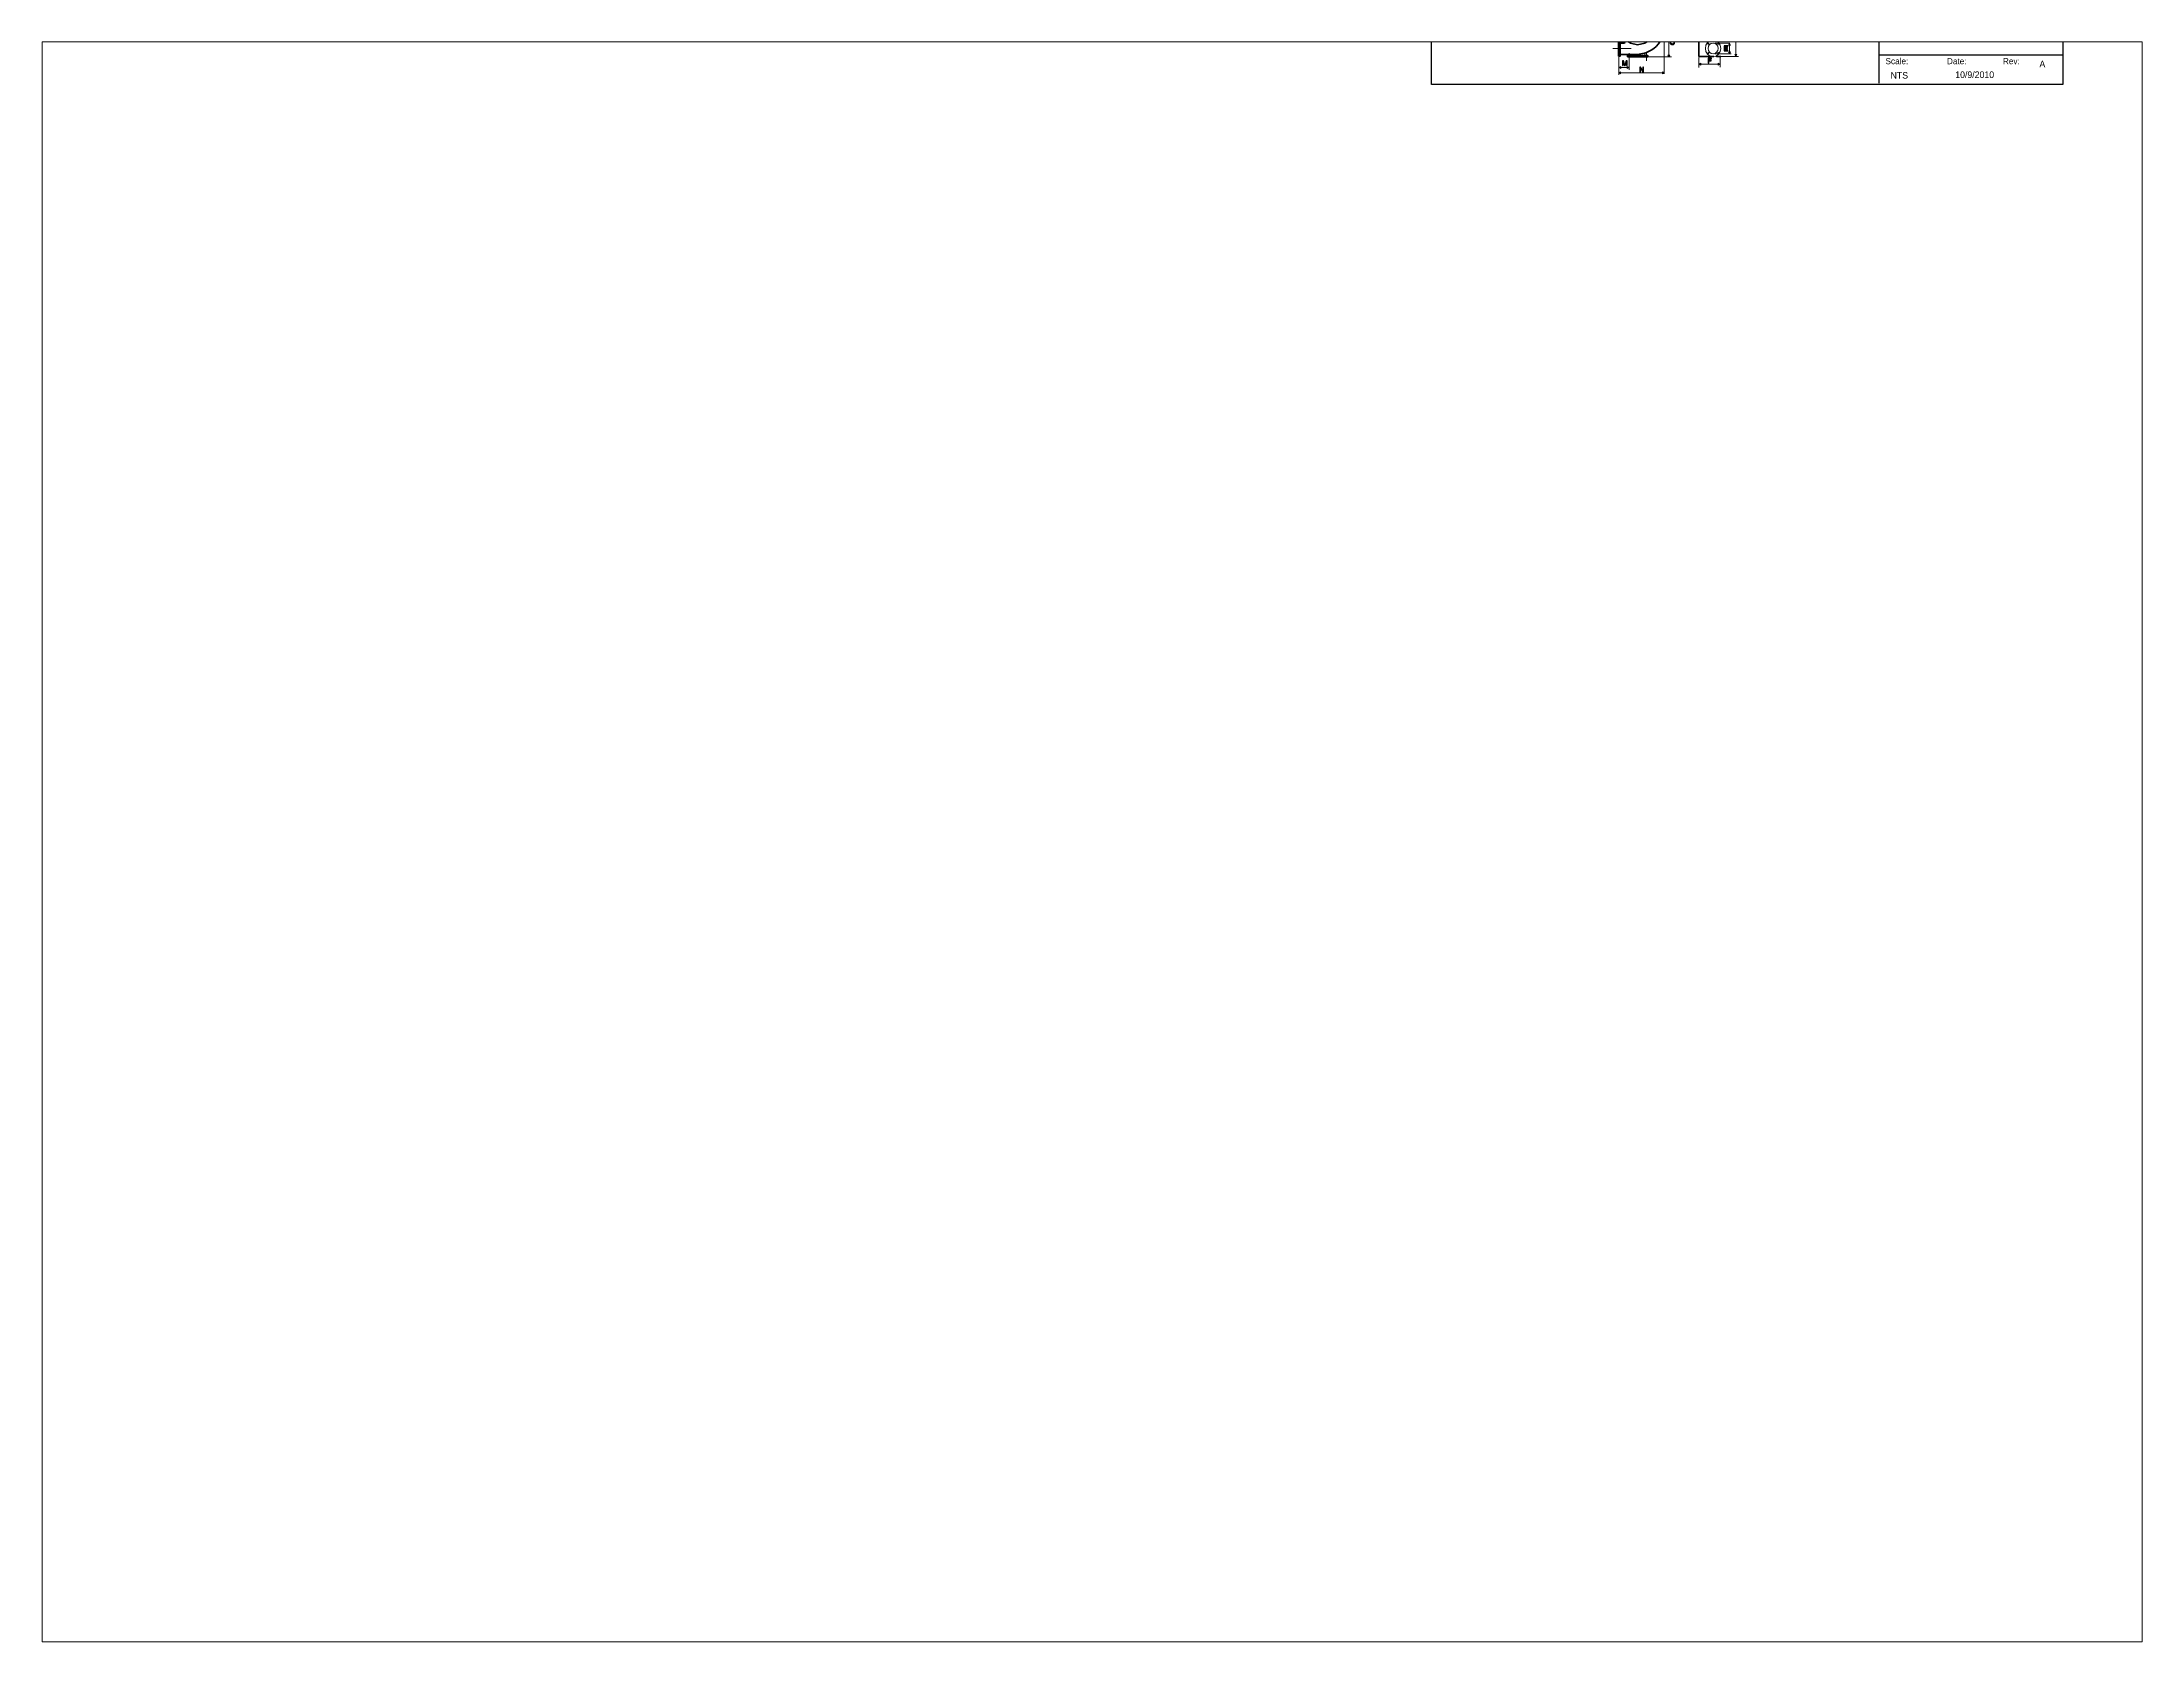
# Paper-space layout 'Layout1' of a CAD drawing. Header units: inches. Extents: x 1.05 to 9.45, y 0.8 to 7.2.
# The model-space entities are those that its viewports show. They can reach past a viewport. Long polylines and large blocks are cut down to what shows.
import ezdxf

# ---------------------------------------------------------------- set-up
doc = ezdxf.new("R2010")
doc.units = ezdxf.units.IN
doc.header["$MEASUREMENT"] = 0
for name, color, linetype in [('Frame', 7, 'Continuous'), ('Layer 1', 7, 'Continuous'), ('work area', 244, 'Continuous')]:
    doc.layers.add(name, color=color, linetype=linetype)
doc.layers.add('Text @ 1', color=162, linetype='Continuous', lineweight=53)
doc.layers.add('Title block', color=5, linetype='Continuous', lineweight=35)
doc.styles.add('Annotative', font='comic.TTF', dxfattribs={"height": 30})
doc.styles.get("Standard").update_dxf_attribs({"font": 'comic.TTF', "height": 35})

msp = doc.modelspace()

# ---------------------------------------------------------------- linework, layer by layer
at = {"layer": 'Frame', "linetype": 'Continuous', "lineweight": 30}
for p, q in [((3019.9, 3171.5), (3019.9, 5271.5)), ((5919.9, 5271.5), (5919.9, 3171.5)), ((5919.9, 3171.5), (3019.9, 3171.5))]:
    msp.add_line(p, q, dxfattribs=at)
at = {"layer": 'Frame'}
for p, q in [((5076.1, 3177.1), (5076.1, 3773)), ((5919.9, 3306.3), (5076.1, 3306.3))]:
    msp.add_line(p, q, dxfattribs=at)
at = {"layer": 'Layer 1', "color": 250, "lineweight": 35}
for points in [[(4191.8, 3400), (4213.4, 3400), (4213.4, 3475.1), (4191.8, 3475.1), (4191.8, 3400)], [(4336.8, 3394.7), (4343.4, 3394.7), (4343.4, 3480.8), (4336.8, 3480.8), (4336.8, 3394.7)], [(4280.7, 3407.9), (4291.7, 3407.9), (4291.7, 3467.3), (4280.7, 3467.3), (4280.7, 3407.9)], [(3879.9, 3301.1), (3886.1, 3301.1), (3886.1, 3371.8), (3879.9, 3371.8), (3879.9, 3301.1)], [(3920.7, 3298.4), (4013.7, 3298.4), (4013.7, 3304.8), (3920.7, 3304.8), (3920.7, 3298.4)]]:
    msp.add_lwpolyline(points, close=True, dxfattribs=at)
for major_axis, ratio in [((84.7, 0), 0.969491), ((46.1, 0), 0.969472)]:
    msp.add_ellipse((3966.5, 3436.4), major_axis=major_axis, ratio=ratio, dxfattribs=at)
at = {"layer": 'Layer 1', "color": 250, "lineweight": 18}
for centre, major_axis, ratio in [((3909.3, 3381.9), (0, 3.29), 1), ((3966.5, 3436.4), (34.4, 0), 0.969473), ((3938.5, 3409.6), (0, 2.2), 1), ((3996.4, 3409.6), (0, 2.2), 1), ((4024.5, 3382.4), (0, 3.29), 1), ((4313.5, 3337.3), (0, 38), 0.931102), ((4291.9, 3359), (0, 2.52), 1), ((4292.1, 3315.8), (0, 2.52), 1), ((4313.5, 3337.3), (0, 24.8), 0.93108), ((4337.3, 3359), (0, 2.52), 1), ((4337.3, 3316), (0, 2.52), 1)]:
    msp.add_ellipse(centre, major_axis=major_axis, ratio=ratio, dxfattribs=at)
at = {"layer": 'Layer 1', "color": 250, "lineweight": 35}
for points, knots in [([(3886.1, 3362.1), (3886.1, 3362.1), (3906, 3362.1), (3906, 3362.1), (3906, 3362.1), (3906, 3362.1), (3907.8, 3365), (3907.8, 3365), (3907.8, 3365), (3907.8, 3365), (3905.8, 3367.8), (3905.8, 3367.8), (3905.8, 3367.8), (3905.8, 3367.8), (3899.4, 3375.7), (3899.4, 3375.7), (3899.4, 3375.7), (3899.4, 3375.7), (3891.5, 3385.2), (3891.5, 3385.2), (3891.5, 3385.2), (3891.5, 3385.2), (3884.3, 3395), (3884.3, 3395), (3884.3, 3395), (3884.3, 3395), (3877.5, 3406.4), (3877.5, 3406.4), (3877.5, 3406.4), (3877.5, 3406.4), (3873.6, 3416.8), (3873.6, 3416.8), (3873.6, 3416.8), (3873.6, 3416.8), (3870.7, 3429.7), (3870.7, 3429.7), (3870.7, 3429.7), (3870.7, 3429.7), (3869.6, 3442), (3869.6, 3442), (3869.6, 3442), (3869.6, 3442), (3870.7, 3455.2), (3870.7, 3455.2), (3870.7, 3455.2), (3870.7, 3455.2), (3873.6, 3468.1), (3873.6, 3468.1), (3873.6, 3468.1), (3873.6, 3468.1), (3877.5, 3479.5), (3877.5, 3479.5), (3877.5, 3479.5), (3877.5, 3479.5), (3883, 3489.2), (3883, 3489.2), (3883, 3489.2), (3883, 3489.2), (3888.9, 3498.9), (3888.9, 3498.9), (3888.9, 3498.9), (3888.9, 3498.9), (3895.1, 3506.3), (3895.1, 3506.3), (3895.1, 3506.3), (3895.1, 3506.3), (3901, 3513.8), (3901, 3513.8), (3901, 3513.8), (3901, 3513.8), (3909.1, 3520.2), (3909.1, 3520.2), (3909.1, 3520.2), (3909.1, 3520.2), (3918.3, 3526.3), (3918.3, 3526.3), (3918.3, 3526.3), (3918.3, 3526.3), (3927.1, 3530.9), (3927.1, 3530.9), (3927.1, 3530.9), (3927.1, 3530.9), (3936.7, 3535.5), (3936.7, 3535.5), (3936.7, 3535.5), (3936.7, 3535.5), (3946.6, 3538.8), (3946.6, 3538.8), (3946.6, 3538.8), (3946.6, 3538.8), (3958.9, 3540.8), (3958.9, 3540.8), (3958.9, 3540.8), (3958.9, 3540.8), (3970.3, 3542.3), (3970.3, 3542.3), (3970.3, 3542.3), (3970.3, 3542.3), (3979, 3541.9), (3979, 3541.9), (3979, 3541.9), (3979, 3541.9), (3990.4, 3541), (3990.4, 3541), (3990.4, 3541), (3990.4, 3541), (4001, 3539), (4001, 3539), (4001, 3539), (4001, 3539), (4011.3, 3536), (4011.3, 3536), (4011.3, 3536), (4011.3, 3536), (4021.8, 3531.6), (4021.8, 3531.6), (4021.8, 3531.6), (4021.8, 3531.6), (4029.7, 3527.6), (4029.7, 3527.6), (4029.7, 3527.6), (4029.7, 3527.6), (4040, 3521.3), (4040, 3521.3), (4040, 3521.3), (4040, 3521.3), (4050.5, 3513.1), (4050.5, 3513.1), (4050.5, 3513.1), (4050.5, 3513.1), (4058.2, 3505.2), (4058.2, 3505.2), (4058.2, 3505.2), (4058.2, 3505.2), (4066.3, 3496.7), (4066.3, 3496.7), (4066.3, 3496.7), (4066.3, 3496.7), (4074, 3485.7), (4074, 3485.7), (4074, 3485.7), (4074, 3485.7), (4079, 3474.7), (4079, 3474.7), (4079, 3474.7), (4079, 3474.7), (4083.8, 3462.9), (4083.8, 3462.9), (4083.8, 3462.9), (4083.8, 3462.9), (4086.7, 3449.9), (4086.7, 3449.9), (4086.7, 3449.9), (4086.7, 3449.9), (4088.2, 3439.4), (4088.2, 3439.4), (4088.2, 3439.4), (4088.2, 3439.4), (4088.4, 3427.7), (4088.4, 3427.7), (4088.4, 3427.7), (4088.4, 3427.7), (4087.8, 3414.6), (4087.8, 3414.6), (4087.8, 3414.6), (4087.8, 3414.6), (4084.7, 3400.1), (4084.7, 3400.1), (4084.7, 3400.1), (4084.7, 3400.1), (4078.6, 3384.3), (4078.6, 3384.3), (4078.6, 3384.3), (4078.6, 3384.3), (4071.3, 3370.4), (4071.3, 3370.4), (4071.3, 3370.4), (4071.3, 3370.4), (4062.6, 3357.9), (4062.6, 3357.9), (4062.6, 3357.9), (4062.6, 3357.9), (4052, 3346.5), (4052, 3346.5), (4052, 3346.5), (4052, 3346.5), (4041.5, 3336.9), (4041.5, 3336.9), (4041.5, 3336.9), (4041.5, 3336.9), (4029.7, 3328.5), (4029.7, 3328.5), (4029.7, 3328.5), (4029.7, 3328.5), (4016.7, 3322.4), (4016.7, 3322.4), (4016.7, 3322.4), (4016.7, 3322.4), (4004, 3316.4), (4004, 3316.4), (4004, 3316.4), (4004, 3316.4), (3990, 3313.2), (3990, 3313.2), (3990, 3313.2), (3990, 3313.2), (3974.2, 3311), (3974.2, 3311), (3974.2, 3311), (3974.2, 3311), (3959.1, 3310.1), (3959.1, 3310.1), (3959.1, 3310.1), (3959.1, 3310.1), (3886.1, 3309.6), (3886.1, 3309.6)], [0, 0, 0, 0, 0.018519, 0.018519, 0.018519, 0.018519, 0.037037, 0.037037, 0.037037, 0.037037, 0.055556, 0.055556, 0.055556, 0.055556, 0.074074, 0.074074, 0.074074, 0.074074, 0.092593, 0.092593, 0.092593, 0.092593, 0.111111, 0.111111, 0.111111, 0.111111, 0.12963, 0.12963, 0.12963, 0.12963, 0.148148, 0.148148, 0.148148, 0.148148, 0.166667, 0.166667, 0.166667, 0.166667, 0.185185, 0.185185, 0.185185, 0.185185, 0.203704, 0.203704, 0.203704, 0.203704, 0.222222, 0.222222, 0.222222, 0.222222, 0.240741, 0.240741, 0.240741, 0.240741, 0.259259, 0.259259, 0.259259, 0.259259, 0.277778, 0.277778, 0.277778, 0.277778, 0.296296, 0.296296, 0.296296, 0.296296, 0.314815, 0.314815, 0.314815, 0.314815, 0.333333, 0.333333, 0.333333, 0.333333, 0.351852, 0.351852, 0.351852, 0.351852, 0.37037, 0.37037, 0.37037, 0.37037, 0.388889, 0.388889, 0.388889, 0.388889, 0.407407, 0.407407, 0.407407, 0.407407, 0.425926, 0.425926, 0.425926, 0.425926, 0.444444, 0.444444, 0.444444, 0.444444, 0.462963, 0.462963, 0.462963, 0.462963, 0.481481, 0.481481, 0.481481, 0.481481, 0.5, 0.5, 0.5, 0.5, 0.518519, 0.518519, 0.518519, 0.518519, 0.537037, 0.537037, 0.537037, 0.537037, 0.555556, 0.555556, 0.555556, 0.555556, 0.574074, 0.574074, 0.574074, 0.574074, 0.592593, 0.592593, 0.592593, 0.592593, 0.611111, 0.611111, 0.611111, 0.611111, 0.62963, 0.62963, 0.62963, 0.62963, 0.648148, 0.648148, 0.648148, 0.648148, 0.666667, 0.666667, 0.666667, 0.666667, 0.685185, 0.685185, 0.685185, 0.685185, 0.703704, 0.703704, 0.703704, 0.703704, 0.722222, 0.722222, 0.722222, 0.722222, 0.740741, 0.740741, 0.740741, 0.740741, 0.759259, 0.759259, 0.759259, 0.759259, 0.777778, 0.777778, 0.777778, 0.777778, 0.796296, 0.796296, 0.796296, 0.796296, 0.814815, 0.814815, 0.814815, 0.814815, 0.833333, 0.833333, 0.833333, 0.833333, 0.851852, 0.851852, 0.851852, 0.851852, 0.87037, 0.87037, 0.87037, 0.87037, 0.888889, 0.888889, 0.888889, 0.888889, 0.907407, 0.907407, 0.907407, 0.907407, 0.925926, 0.925926, 0.925926, 0.925926, 0.944444, 0.944444, 0.944444, 0.944444, 0.962963, 0.962963, 0.962963, 0.962963, 0.981481, 0.981481, 0.981481, 0.981481, 1, 1, 1, 1]), ([(4292.2, 3367.7), (4292.2, 3367.7), (4290.2, 3531.3), (4290.2, 3531.3), (4290.2, 3531.3), (4290.2, 3531.3), (4292.9, 3537), (4292.9, 3537), (4292.9, 3537), (4292.9, 3537), (4299.4, 3539.7), (4299.4, 3539.7), (4299.4, 3539.7), (4299.4, 3539.7), (4304.7, 3541.9), (4304.7, 3541.9), (4304.7, 3541.9), (4304.7, 3541.9), (4313.3, 3544), (4313.3, 3544), (4313.3, 3544), (4313.3, 3544), (4321, 3544), (4321, 3544), (4321, 3544), (4321, 3544), (4327.6, 3540.1), (4327.6, 3540.1), (4327.6, 3540.1), (4327.6, 3540.1), (4332.4, 3537.9), (4332.4, 3537.9), (4332.4, 3537.9), (4332.4, 3537.9), (4338.1, 3530.4), (4338.1, 3530.4), (4338.1, 3530.4), (4338.1, 3530.4), (4336.4, 3366.3), (4336.4, 3366.3)], [0, 0, 0, 0, 0.1, 0.1, 0.1, 0.1, 0.2, 0.2, 0.2, 0.2, 0.3, 0.3, 0.3, 0.3, 0.4, 0.4, 0.4, 0.4, 0.5, 0.5, 0.5, 0.5, 0.6, 0.6, 0.6, 0.6, 0.7, 0.7, 0.7, 0.7, 0.8, 0.8, 0.8, 0.8, 0.9, 0.9, 0.9, 0.9, 1, 1, 1, 1]), ([(4191.8, 3469.5), (4191.8, 3469.5), (4179.6, 3467.5), (4179.6, 3467.5), (4179.6, 3467.5), (4179.6, 3467.5), (4179.8, 3407.2), (4179.8, 3407.2), (4179.8, 3407.2), (4179.8, 3407.2), (4191.8, 3404.6), (4191.8, 3404.6)], [0, 0, 0, 0, 0.333333, 0.333333, 0.333333, 0.333333, 0.666667, 0.666667, 0.666667, 0.666667, 1, 1, 1, 1]), ([(4214.4, 3408.1), (4214.4, 3408.1), (4219.4, 3401.1), (4219.4, 3401.1), (4219.4, 3401.1), (4219.4, 3401.1), (4276.5, 3401.4), (4276.5, 3401.4), (4276.5, 3401.4), (4276.5, 3401.4), (4280.7, 3407.9), (4280.7, 3407.9)], [0, 0, 0, 0, 0.333333, 0.333333, 0.333333, 0.333333, 0.666667, 0.666667, 0.666667, 0.666667, 1, 1, 1, 1]), ([(4290.6, 3393), (4290.6, 3393), (4248.1, 3367.4), (4248.1, 3367.4), (4248.1, 3367.4), (4248.1, 3367.4), (4248.5, 3300.6), (4248.5, 3300.6), (4248.5, 3300.6), (4248.5, 3300.6), (4317.3, 3299.5), (4317.3, 3299.5)], [0, 0, 0, 0, 0.333333, 0.333333, 0.333333, 0.333333, 0.666667, 0.666667, 0.666667, 0.666667, 1, 1, 1, 1]), ([(4327.9, 3302.6), (4327.9, 3302.6), (4329.6, 3299.7), (4329.6, 3299.7), (4329.6, 3299.7), (4329.6, 3299.7), (4348.8, 3300.2), (4348.8, 3300.2)], [0, 0, 0, 0, 0.5, 0.5, 0.5, 0.5, 1, 1, 1, 1])]:
    msp.add_open_spline(points, degree=3, knots=knots, dxfattribs=at)
at = {"layer": 'Layer 1', "color": 250, "lineweight": 18}
for points in [[(4418.5, 3542.9), (4418.5, 3542.9), (4418.5, 3300.2), (4418.5, 3300.2)], [(3840.3, 3403.7), (3840.3, 3403.7), (3956.5, 3403.7), (3956.5, 3403.7)], [(3851, 3468.3), (3851, 3468.3), (3851, 3403.7), (3851, 3403.7)], [(4089.5, 3409.4), (4089.5, 3409.4), (4089.5, 3219.9), (4089.5, 3219.9)], [(4109.7, 3435.8), (4109.7, 3435.8), (4109.7, 3298.5), (4109.7, 3298.5)], [(4215.8, 3412.1), (4215.8, 3412.1), (4283.1, 3411.7), (4283.1, 3411.7)], [(3852.4, 3336.2), (3852.4, 3336.2), (3937.7, 3336.2), (3937.7, 3336.2)], [(3881.3, 3296.7), (3881.3, 3296.7), (3881.3, 3215.2), (3881.3, 3215.2)], [(3928.2, 3314.8), (3928.2, 3314.8), (3928.2, 3238.4), (3928.2, 3238.4)], [(3934.7, 3309.9), (3934.7, 3309.9), (3935, 3304.8), (3935, 3304.8)], [(3999.6, 3314), (3999.6, 3314), (3999.9, 3304.8), (3999.9, 3304.8)], [(4007.1, 3316), (4007.1, 3316), (4007.1, 3280.9), (4007.1, 3280.9)], [(4017.4, 3298.5), (4017.4, 3298.5), (4123.3, 3298.5), (4123.3, 3298.5)], [(4247.6, 3249.4), (4247.6, 3249.4), (4247.6, 3295), (4247.6, 3295)], [(4322.2, 3312.6), (4322.2, 3312.6), (4396.9, 3312.6), (4396.9, 3312.6)], [(4322.7, 3360.9), (4322.7, 3360.9), (4391.2, 3360.9), (4391.2, 3360.9)], [(4345.6, 3250.7), (4345.6, 3250.7), (4345.6, 3296.3), (4345.6, 3296.3)], [(4348.8, 3300.2), (4348.8, 3300.2), (4429.7, 3300.2), (4429.7, 3300.2)], [(4389.2, 3361.3), (4389.2, 3361.3), (4389.2, 3313.7), (4389.2, 3313.7)], [(4089.4, 3225.3), (4089.4, 3225.3), (3879.3, 3225.3), (3879.3, 3225.3)], [(3928.2, 3249.4), (3928.2, 3249.4), (3881, 3249.4), (3881, 3249.4)], [(4249.4, 3264.7), (4249.4, 3264.7), (4345.6, 3264.7), (4345.6, 3264.7)]]:
    msp.add_open_spline(points, degree=3, dxfattribs=at)
for points in [[(3855.7, 3412.2), (3855.7, 3412.2), (3851, 3403.7), (3851, 3403.7), (3851, 3403.7), (3851, 3403.7), (3846.4, 3412.2), (3846.4, 3412.2), (3846.4, 3412.2), (3846.4, 3412.2), (3855.7, 3412.2), (3855.7, 3412.2)], [(4114.4, 3307), (4114.4, 3307), (4109.7, 3298.5), (4109.7, 3298.5), (4109.7, 3298.5), (4109.7, 3298.5), (4105, 3307), (4105, 3307), (4105, 3307), (4105, 3307), (4114.4, 3307), (4114.4, 3307)], [(4393.9, 3352.8), (4393.9, 3352.8), (4389.2, 3361.3), (4389.2, 3361.3), (4389.2, 3361.3), (4389.2, 3361.3), (4384.5, 3352.8), (4384.5, 3352.8), (4384.5, 3352.8), (4384.5, 3352.8), (4393.9, 3352.8), (4393.9, 3352.8)], [(4393.9, 3322.3), (4393.9, 3322.3), (4389.2, 3313.7), (4389.2, 3313.7), (4389.2, 3313.7), (4389.2, 3313.7), (4384.5, 3322.3), (4384.5, 3322.3), (4384.5, 3322.3), (4384.5, 3322.3), (4393.9, 3322.3), (4393.9, 3322.3)], [(4423.2, 3308.7), (4423.2, 3308.7), (4418.5, 3300.2), (4418.5, 3300.2), (4418.5, 3300.2), (4418.5, 3300.2), (4413.8, 3308.7), (4413.8, 3308.7), (4413.8, 3308.7), (4413.8, 3308.7), (4423.2, 3308.7), (4423.2, 3308.7)], [(3887.8, 3220.6), (3887.8, 3220.6), (3879.3, 3225.3), (3879.3, 3225.3), (3879.3, 3225.3), (3879.3, 3225.3), (3887.8, 3229.9), (3887.8, 3229.9), (3887.8, 3229.9), (3887.8, 3229.9), (3887.8, 3220.6), (3887.8, 3220.6)], [(3889.5, 3244.7), (3889.5, 3244.7), (3881, 3249.4), (3881, 3249.4), (3881, 3249.4), (3881, 3249.4), (3889.5, 3254.1), (3889.5, 3254.1), (3889.5, 3254.1), (3889.5, 3254.1), (3889.5, 3244.7), (3889.5, 3244.7)], [(3919.7, 3244.7), (3919.7, 3244.7), (3928.2, 3249.4), (3928.2, 3249.4), (3928.2, 3249.4), (3928.2, 3249.4), (3919.7, 3254.1), (3919.7, 3254.1), (3919.7, 3254.1), (3919.7, 3254.1), (3919.7, 3244.7), (3919.7, 3244.7)], [(4080.9, 3220.6), (4080.9, 3220.6), (4089.4, 3225.3), (4089.4, 3225.3), (4089.4, 3225.3), (4089.4, 3225.3), (4080.9, 3229.9), (4080.9, 3229.9), (4080.9, 3229.9), (4080.9, 3229.9), (4080.9, 3220.6), (4080.9, 3220.6)], [(4257.9, 3269.4), (4257.9, 3269.4), (4249.4, 3264.7), (4249.4, 3264.7), (4249.4, 3264.7), (4249.4, 3264.7), (4257.9, 3260), (4257.9, 3260), (4257.9, 3260), (4257.9, 3260), (4257.9, 3269.4), (4257.9, 3269.4)], [(4337, 3269.4), (4337, 3269.4), (4345.6, 3264.7), (4345.6, 3264.7), (4345.6, 3264.7), (4345.6, 3264.7), (4337, 3260), (4337, 3260), (4337, 3260), (4337, 3260), (4337, 3269.4), (4337, 3269.4)]]:
    msp.add_open_spline(points, degree=3, knots=[0, 0, 0, 0, 0.333333, 0.333333, 0.333333, 0.333333, 0.666667, 0.666667, 0.666667, 0.666667, 1, 1, 1, 1], dxfattribs=at)
at = {"layer": 'Layer 1', "color": 250, "lineweight": 35}
for points in [[(3941, 3413.5), (3941, 3413.5), (3956.5, 3427.3), (3956.5, 3427.3)], [(3966, 3403.1), (3966, 3403.1), (3965.3, 3424.6), (3965.3, 3424.6)], [(3990, 3412.6), (3990, 3412.6), (3974.1, 3428.4), (3974.1, 3428.4)]]:
    msp.add_open_spline(points, degree=3, dxfattribs=at)
at = {"layer": 'Layer 1', "color": 250}
for points, knots in [([(4115.7, 3365.8), (4115.7, 3369.5), (4116.7, 3372.4), (4118.7, 3374.5), (4118.7, 3374.5), (4120.7, 3376.5), (4123.2, 3377.6), (4126.4, 3377.6), (4126.4, 3377.6), (4128.4, 3377.6), (4130.3, 3377.1), (4131.9, 3376.1), (4131.9, 3376.1), (4133.6, 3375.1), (4134.8, 3373.8), (4135.7, 3372), (4135.7, 3372), (4136.5, 3370.3), (4137, 3368.3), (4137, 3366.1), (4137, 3366.1), (4137, 3363.8), (4136.5, 3361.8), (4135.6, 3360), (4135.6, 3360), (4134.7, 3358.2), (4133.4, 3356.9), (4131.7, 3356), (4131.7, 3356), (4130.1, 3355), (4128.3, 3354.6), (4126.3, 3354.6), (4126.3, 3354.6), (4124.2, 3354.6), (4122.4, 3355.1), (4120.7, 3356.1), (4120.7, 3356.1), (4119.1, 3357.1), (4117.8, 3358.5), (4117, 3360.2), (4117, 3360.2), (4116.1, 3362), (4115.7, 3363.8), (4115.7, 3365.8)], [0, 0, 0, 0, 0.090909, 0.090909, 0.090909, 0.090909, 0.181818, 0.181818, 0.181818, 0.181818, 0.272727, 0.272727, 0.272727, 0.272727, 0.363636, 0.363636, 0.363636, 0.363636, 0.454545, 0.454545, 0.454545, 0.454545, 0.545455, 0.545455, 0.545455, 0.545455, 0.636364, 0.636364, 0.636364, 0.636364, 0.727273, 0.727273, 0.727273, 0.727273, 0.818182, 0.818182, 0.818182, 0.818182, 0.909091, 0.909091, 0.909091, 0.909091, 1, 1, 1, 1]), ([(4391.4, 3412.5), (4391.4, 3412.5), (4399.9, 3434.7), (4399.9, 3434.7), (4399.9, 3434.7), (4399.9, 3434.7), (4403.1, 3434.7), (4403.1, 3434.7), (4403.1, 3434.7), (4403.1, 3434.7), (4412.2, 3412.5), (4412.2, 3412.5), (4412.2, 3412.5), (4412.2, 3412.5), (4408.8, 3412.5), (4408.8, 3412.5), (4408.8, 3412.5), (4408.8, 3412.5), (4406.2, 3419.3), (4406.2, 3419.3), (4406.2, 3419.3), (4406.2, 3419.3), (4396.9, 3419.3), (4396.9, 3419.3), (4396.9, 3419.3), (4396.9, 3419.3), (4394.5, 3412.5), (4394.5, 3412.5), (4394.5, 3412.5), (4394.5, 3412.5), (4391.4, 3412.5), (4391.4, 3412.5)], [0, 0, 0, 0, 0.125, 0.125, 0.125, 0.125, 0.25, 0.25, 0.25, 0.25, 0.375, 0.375, 0.375, 0.375, 0.5, 0.5, 0.5, 0.5, 0.625, 0.625, 0.625, 0.625, 0.75, 0.75, 0.75, 0.75, 0.875, 0.875, 0.875, 0.875, 1, 1, 1, 1]), ([(3897.2, 3258.5), (3897.2, 3258.5), (3897.2, 3280.8), (3897.2, 3280.8), (3897.2, 3280.8), (3897.2, 3280.8), (3901.7, 3280.8), (3901.7, 3280.8), (3901.7, 3280.8), (3901.7, 3280.8), (3906.9, 3265), (3906.9, 3265), (3906.9, 3265), (3907.4, 3263.6), (3907.8, 3262.5), (3908, 3261.7), (3908, 3261.7), (3908.2, 3262.5), (3908.6, 3263.7), (3909.2, 3265.3), (3909.2, 3265.3), (3909.2, 3265.3), (3914.5, 3280.8), (3914.5, 3280.8), (3914.5, 3280.8), (3914.5, 3280.8), (3918.5, 3280.8), (3918.5, 3280.8), (3918.5, 3280.8), (3918.5, 3280.8), (3918.5, 3258.5), (3918.5, 3258.5), (3918.5, 3258.5), (3918.5, 3258.5), (3915.6, 3258.5), (3915.6, 3258.5), (3915.6, 3258.5), (3915.6, 3258.5), (3915.6, 3277.1), (3915.6, 3277.1), (3915.6, 3277.1), (3915.6, 3277.1), (3909.2, 3258.5), (3909.2, 3258.5), (3909.2, 3258.5), (3909.2, 3258.5), (3906.5, 3258.5), (3906.5, 3258.5), (3906.5, 3258.5), (3906.5, 3258.5), (3900.1, 3277.4), (3900.1, 3277.4), (3900.1, 3277.4), (3900.1, 3277.4), (3900.1, 3258.5), (3900.1, 3258.5), (3900.1, 3258.5), (3900.1, 3258.5), (3897.2, 3258.5), (3897.2, 3258.5)], [0, 0, 0, 0, 0.066667, 0.066667, 0.066667, 0.066667, 0.133333, 0.133333, 0.133333, 0.133333, 0.2, 0.2, 0.2, 0.2, 0.266667, 0.266667, 0.266667, 0.266667, 0.333333, 0.333333, 0.333333, 0.333333, 0.4, 0.4, 0.4, 0.4, 0.466667, 0.466667, 0.466667, 0.466667, 0.533333, 0.533333, 0.533333, 0.533333, 0.6, 0.6, 0.6, 0.6, 0.666667, 0.666667, 0.666667, 0.666667, 0.733333, 0.733333, 0.733333, 0.733333, 0.8, 0.8, 0.8, 0.8, 0.866667, 0.866667, 0.866667, 0.866667, 0.933333, 0.933333, 0.933333, 0.933333, 1, 1, 1, 1]), ([(4118.7, 3365.7), (4118.7, 3363.1), (4119.5, 3361), (4120.9, 3359.4), (4120.9, 3359.4), (4122.3, 3357.9), (4124.2, 3357.1), (4126.3, 3357.1), (4126.3, 3357.1), (4128.5, 3357.1), (4130.4, 3357.9), (4131.8, 3359.4), (4131.8, 3359.4), (4133.2, 3361), (4133.9, 3363.2), (4133.9, 3366.1), (4133.9, 3366.1), (4133.9, 3367.9), (4133.6, 3369.5), (4133, 3370.8), (4133, 3370.8), (4132.4, 3372.2), (4131.5, 3373.2), (4130.3, 3373.9), (4130.3, 3373.9), (4129.2, 3374.7), (4127.8, 3375.1), (4126.4, 3375.1), (4126.4, 3375.1), (4124.3, 3375.1), (4122.5, 3374.3), (4121, 3372.9), (4121, 3372.9), (4119.5, 3371.5), (4118.7, 3369.1), (4118.7, 3365.7)], [0, 0, 0, 0, 0.111111, 0.111111, 0.111111, 0.111111, 0.222222, 0.222222, 0.222222, 0.222222, 0.333333, 0.333333, 0.333333, 0.333333, 0.444444, 0.444444, 0.444444, 0.444444, 0.555556, 0.555556, 0.555556, 0.555556, 0.666667, 0.666667, 0.666667, 0.666667, 0.777778, 0.777778, 0.777778, 0.777778, 0.888889, 0.888889, 0.888889, 0.888889, 1, 1, 1, 1]), ([(4290.8, 3270), (4290.8, 3270), (4290.8, 3292.3), (4290.8, 3292.3), (4290.8, 3292.3), (4290.8, 3292.3), (4305.8, 3292.3), (4305.8, 3292.3), (4305.8, 3292.3), (4305.8, 3292.3), (4305.8, 3289.6), (4305.8, 3289.6), (4305.8, 3289.6), (4305.8, 3289.6), (4293.7, 3289.6), (4293.7, 3289.6), (4293.7, 3289.6), (4293.7, 3289.6), (4293.7, 3282.7), (4293.7, 3282.7), (4293.7, 3282.7), (4293.7, 3282.7), (4304.1, 3282.7), (4304.1, 3282.7), (4304.1, 3282.7), (4304.1, 3282.7), (4304.1, 3280.1), (4304.1, 3280.1), (4304.1, 3280.1), (4304.1, 3280.1), (4293.7, 3280.1), (4293.7, 3280.1), (4293.7, 3280.1), (4293.7, 3280.1), (4293.7, 3270), (4293.7, 3270), (4293.7, 3270), (4293.7, 3270), (4290.8, 3270), (4290.8, 3270)], [0, 0, 0, 0, 0.1, 0.1, 0.1, 0.1, 0.2, 0.2, 0.2, 0.2, 0.3, 0.3, 0.3, 0.3, 0.4, 0.4, 0.4, 0.4, 0.5, 0.5, 0.5, 0.5, 0.6, 0.6, 0.6, 0.6, 0.7, 0.7, 0.7, 0.7, 0.8, 0.8, 0.8, 0.8, 0.9, 0.9, 0.9, 0.9, 1, 1, 1, 1]), ([(4364.6, 3326.7), (4364.6, 3326.7), (4364.6, 3348.9), (4364.6, 3348.9), (4364.6, 3348.9), (4364.6, 3348.9), (4380.6, 3348.9), (4380.6, 3348.9), (4380.6, 3348.9), (4380.6, 3348.9), (4380.6, 3346.3), (4380.6, 3346.3), (4380.6, 3346.3), (4380.6, 3346.3), (4367.5, 3346.3), (4367.5, 3346.3), (4367.5, 3346.3), (4367.5, 3346.3), (4367.5, 3339.5), (4367.5, 3339.5), (4367.5, 3339.5), (4367.5, 3339.5), (4379.8, 3339.5), (4379.8, 3339.5), (4379.8, 3339.5), (4379.8, 3339.5), (4379.8, 3336.8), (4379.8, 3336.8), (4379.8, 3336.8), (4379.8, 3336.8), (4367.5, 3336.8), (4367.5, 3336.8), (4367.5, 3336.8), (4367.5, 3336.8), (4367.5, 3329.3), (4367.5, 3329.3), (4367.5, 3329.3), (4367.5, 3329.3), (4381.1, 3329.3), (4381.1, 3329.3), (4381.1, 3329.3), (4381.1, 3329.3), (4381.1, 3326.7), (4381.1, 3326.7), (4381.1, 3326.7), (4381.1, 3326.7), (4364.6, 3326.7), (4364.6, 3326.7)], [0, 0, 0, 0, 0.083333, 0.083333, 0.083333, 0.083333, 0.166667, 0.166667, 0.166667, 0.166667, 0.25, 0.25, 0.25, 0.25, 0.333333, 0.333333, 0.333333, 0.333333, 0.416667, 0.416667, 0.416667, 0.416667, 0.5, 0.5, 0.5, 0.5, 0.583333, 0.583333, 0.583333, 0.583333, 0.666667, 0.666667, 0.666667, 0.666667, 0.75, 0.75, 0.75, 0.75, 0.833333, 0.833333, 0.833333, 0.833333, 0.916667, 0.916667, 0.916667, 0.916667, 1, 1, 1, 1]), ([(3976.8, 3228.9), (3976.8, 3228.9), (3976.8, 3251.1), (3976.8, 3251.1), (3976.8, 3251.1), (3976.8, 3251.1), (3979.8, 3251.1), (3979.8, 3251.1), (3979.8, 3251.1), (3979.8, 3251.1), (3991.5, 3233.7), (3991.5, 3233.7), (3991.5, 3233.7), (3991.5, 3233.7), (3991.5, 3251.1), (3991.5, 3251.1), (3991.5, 3251.1), (3991.5, 3251.1), (3994.3, 3251.1), (3994.3, 3251.1), (3994.3, 3251.1), (3994.3, 3251.1), (3994.3, 3228.9), (3994.3, 3228.9), (3994.3, 3228.9), (3994.3, 3228.9), (3991.3, 3228.9), (3991.3, 3228.9), (3991.3, 3228.9), (3991.3, 3228.9), (3979.7, 3246.3), (3979.7, 3246.3), (3979.7, 3246.3), (3979.7, 3246.3), (3979.7, 3228.9), (3979.7, 3228.9), (3979.7, 3228.9), (3979.7, 3228.9), (3976.8, 3228.9), (3976.8, 3228.9)], [0, 0, 0, 0, 0.1, 0.1, 0.1, 0.1, 0.2, 0.2, 0.2, 0.2, 0.3, 0.3, 0.3, 0.3, 0.4, 0.4, 0.4, 0.4, 0.5, 0.5, 0.5, 0.5, 0.6, 0.6, 0.6, 0.6, 0.7, 0.7, 0.7, 0.7, 0.8, 0.8, 0.8, 0.8, 0.9, 0.9, 0.9, 0.9, 1, 1, 1, 1])]:
    msp.add_open_spline(points, degree=3, knots=knots, dxfattribs=at)
at = {"layer": 'Layer 1', "color": 250, "lineweight": 9}
for points, knots in [([(4115.7, 3365.8), (4115.7, 3369.5), (4116.7, 3372.4), (4118.7, 3374.5), (4118.7, 3374.5), (4120.7, 3376.5), (4123.2, 3377.6), (4126.4, 3377.6), (4126.4, 3377.6), (4128.4, 3377.6), (4130.3, 3377.1), (4131.9, 3376.1), (4131.9, 3376.1), (4133.6, 3375.1), (4134.8, 3373.8), (4135.7, 3372), (4135.7, 3372), (4136.5, 3370.3), (4137, 3368.3), (4137, 3366.1), (4137, 3366.1), (4137, 3363.8), (4136.5, 3361.8), (4135.6, 3360), (4135.6, 3360), (4134.7, 3358.2), (4133.4, 3356.9), (4131.7, 3356), (4131.7, 3356), (4130.1, 3355), (4128.3, 3354.6), (4126.3, 3354.6), (4126.3, 3354.6), (4124.2, 3354.6), (4122.4, 3355.1), (4120.7, 3356.1), (4120.7, 3356.1), (4119.1, 3357.1), (4117.8, 3358.5), (4117, 3360.2), (4117, 3360.2), (4116.1, 3362), (4115.7, 3363.8), (4115.7, 3365.8)], [0, 0, 0, 0, 0.090909, 0.090909, 0.090909, 0.090909, 0.181818, 0.181818, 0.181818, 0.181818, 0.272727, 0.272727, 0.272727, 0.272727, 0.363636, 0.363636, 0.363636, 0.363636, 0.454545, 0.454545, 0.454545, 0.454545, 0.545455, 0.545455, 0.545455, 0.545455, 0.636364, 0.636364, 0.636364, 0.636364, 0.727273, 0.727273, 0.727273, 0.727273, 0.818182, 0.818182, 0.818182, 0.818182, 0.909091, 0.909091, 0.909091, 0.909091, 1, 1, 1, 1]), ([(4391.4, 3412.5), (4391.4, 3412.5), (4399.9, 3434.7), (4399.9, 3434.7), (4399.9, 3434.7), (4399.9, 3434.7), (4403.1, 3434.7), (4403.1, 3434.7), (4403.1, 3434.7), (4403.1, 3434.7), (4412.2, 3412.5), (4412.2, 3412.5), (4412.2, 3412.5), (4412.2, 3412.5), (4408.8, 3412.5), (4408.8, 3412.5), (4408.8, 3412.5), (4408.8, 3412.5), (4406.2, 3419.3), (4406.2, 3419.3), (4406.2, 3419.3), (4406.2, 3419.3), (4396.9, 3419.3), (4396.9, 3419.3), (4396.9, 3419.3), (4396.9, 3419.3), (4394.5, 3412.5), (4394.5, 3412.5), (4394.5, 3412.5), (4394.5, 3412.5), (4391.4, 3412.5), (4391.4, 3412.5)], [0, 0, 0, 0, 0.125, 0.125, 0.125, 0.125, 0.25, 0.25, 0.25, 0.25, 0.375, 0.375, 0.375, 0.375, 0.5, 0.5, 0.5, 0.5, 0.625, 0.625, 0.625, 0.625, 0.75, 0.75, 0.75, 0.75, 0.875, 0.875, 0.875, 0.875, 1, 1, 1, 1]), ([(3897.2, 3258.5), (3897.2, 3258.5), (3897.2, 3280.8), (3897.2, 3280.8), (3897.2, 3280.8), (3897.2, 3280.8), (3901.7, 3280.8), (3901.7, 3280.8), (3901.7, 3280.8), (3901.7, 3280.8), (3906.9, 3265), (3906.9, 3265), (3906.9, 3265), (3907.4, 3263.6), (3907.8, 3262.5), (3908, 3261.7), (3908, 3261.7), (3908.2, 3262.5), (3908.6, 3263.7), (3909.2, 3265.3), (3909.2, 3265.3), (3909.2, 3265.3), (3914.5, 3280.8), (3914.5, 3280.8), (3914.5, 3280.8), (3914.5, 3280.8), (3918.5, 3280.8), (3918.5, 3280.8), (3918.5, 3280.8), (3918.5, 3280.8), (3918.5, 3258.5), (3918.5, 3258.5), (3918.5, 3258.5), (3918.5, 3258.5), (3915.6, 3258.5), (3915.6, 3258.5), (3915.6, 3258.5), (3915.6, 3258.5), (3915.6, 3277.1), (3915.6, 3277.1), (3915.6, 3277.1), (3915.6, 3277.1), (3909.2, 3258.5), (3909.2, 3258.5), (3909.2, 3258.5), (3909.2, 3258.5), (3906.5, 3258.5), (3906.5, 3258.5), (3906.5, 3258.5), (3906.5, 3258.5), (3900.1, 3277.4), (3900.1, 3277.4), (3900.1, 3277.4), (3900.1, 3277.4), (3900.1, 3258.5), (3900.1, 3258.5), (3900.1, 3258.5), (3900.1, 3258.5), (3897.2, 3258.5), (3897.2, 3258.5)], [0, 0, 0, 0, 0.066667, 0.066667, 0.066667, 0.066667, 0.133333, 0.133333, 0.133333, 0.133333, 0.2, 0.2, 0.2, 0.2, 0.266667, 0.266667, 0.266667, 0.266667, 0.333333, 0.333333, 0.333333, 0.333333, 0.4, 0.4, 0.4, 0.4, 0.466667, 0.466667, 0.466667, 0.466667, 0.533333, 0.533333, 0.533333, 0.533333, 0.6, 0.6, 0.6, 0.6, 0.666667, 0.666667, 0.666667, 0.666667, 0.733333, 0.733333, 0.733333, 0.733333, 0.8, 0.8, 0.8, 0.8, 0.866667, 0.866667, 0.866667, 0.866667, 0.933333, 0.933333, 0.933333, 0.933333, 1, 1, 1, 1]), ([(4118.7, 3365.7), (4118.7, 3363.1), (4119.5, 3361), (4120.9, 3359.4), (4120.9, 3359.4), (4122.3, 3357.9), (4124.2, 3357.1), (4126.3, 3357.1), (4126.3, 3357.1), (4128.5, 3357.1), (4130.4, 3357.9), (4131.8, 3359.4), (4131.8, 3359.4), (4133.2, 3361), (4133.9, 3363.2), (4133.9, 3366.1), (4133.9, 3366.1), (4133.9, 3367.9), (4133.6, 3369.5), (4133, 3370.8), (4133, 3370.8), (4132.4, 3372.2), (4131.5, 3373.2), (4130.3, 3373.9), (4130.3, 3373.9), (4129.2, 3374.7), (4127.8, 3375.1), (4126.4, 3375.1), (4126.4, 3375.1), (4124.3, 3375.1), (4122.5, 3374.3), (4121, 3372.9), (4121, 3372.9), (4119.5, 3371.5), (4118.7, 3369.1), (4118.7, 3365.7)], [0, 0, 0, 0, 0.111111, 0.111111, 0.111111, 0.111111, 0.222222, 0.222222, 0.222222, 0.222222, 0.333333, 0.333333, 0.333333, 0.333333, 0.444444, 0.444444, 0.444444, 0.444444, 0.555556, 0.555556, 0.555556, 0.555556, 0.666667, 0.666667, 0.666667, 0.666667, 0.777778, 0.777778, 0.777778, 0.777778, 0.888889, 0.888889, 0.888889, 0.888889, 1, 1, 1, 1]), ([(4290.8, 3270), (4290.8, 3270), (4290.8, 3292.3), (4290.8, 3292.3), (4290.8, 3292.3), (4290.8, 3292.3), (4305.8, 3292.3), (4305.8, 3292.3), (4305.8, 3292.3), (4305.8, 3292.3), (4305.8, 3289.6), (4305.8, 3289.6), (4305.8, 3289.6), (4305.8, 3289.6), (4293.7, 3289.6), (4293.7, 3289.6), (4293.7, 3289.6), (4293.7, 3289.6), (4293.7, 3282.7), (4293.7, 3282.7), (4293.7, 3282.7), (4293.7, 3282.7), (4304.1, 3282.7), (4304.1, 3282.7), (4304.1, 3282.7), (4304.1, 3282.7), (4304.1, 3280.1), (4304.1, 3280.1), (4304.1, 3280.1), (4304.1, 3280.1), (4293.7, 3280.1), (4293.7, 3280.1), (4293.7, 3280.1), (4293.7, 3280.1), (4293.7, 3270), (4293.7, 3270), (4293.7, 3270), (4293.7, 3270), (4290.8, 3270), (4290.8, 3270)], [0, 0, 0, 0, 0.1, 0.1, 0.1, 0.1, 0.2, 0.2, 0.2, 0.2, 0.3, 0.3, 0.3, 0.3, 0.4, 0.4, 0.4, 0.4, 0.5, 0.5, 0.5, 0.5, 0.6, 0.6, 0.6, 0.6, 0.7, 0.7, 0.7, 0.7, 0.8, 0.8, 0.8, 0.8, 0.9, 0.9, 0.9, 0.9, 1, 1, 1, 1]), ([(4364.6, 3326.7), (4364.6, 3326.7), (4364.6, 3348.9), (4364.6, 3348.9), (4364.6, 3348.9), (4364.6, 3348.9), (4380.6, 3348.9), (4380.6, 3348.9), (4380.6, 3348.9), (4380.6, 3348.9), (4380.6, 3346.3), (4380.6, 3346.3), (4380.6, 3346.3), (4380.6, 3346.3), (4367.5, 3346.3), (4367.5, 3346.3), (4367.5, 3346.3), (4367.5, 3346.3), (4367.5, 3339.5), (4367.5, 3339.5), (4367.5, 3339.5), (4367.5, 3339.5), (4379.8, 3339.5), (4379.8, 3339.5), (4379.8, 3339.5), (4379.8, 3339.5), (4379.8, 3336.8), (4379.8, 3336.8), (4379.8, 3336.8), (4379.8, 3336.8), (4367.5, 3336.8), (4367.5, 3336.8), (4367.5, 3336.8), (4367.5, 3336.8), (4367.5, 3329.3), (4367.5, 3329.3), (4367.5, 3329.3), (4367.5, 3329.3), (4381.1, 3329.3), (4381.1, 3329.3), (4381.1, 3329.3), (4381.1, 3329.3), (4381.1, 3326.7), (4381.1, 3326.7), (4381.1, 3326.7), (4381.1, 3326.7), (4364.6, 3326.7), (4364.6, 3326.7)], [0, 0, 0, 0, 0.083333, 0.083333, 0.083333, 0.083333, 0.166667, 0.166667, 0.166667, 0.166667, 0.25, 0.25, 0.25, 0.25, 0.333333, 0.333333, 0.333333, 0.333333, 0.416667, 0.416667, 0.416667, 0.416667, 0.5, 0.5, 0.5, 0.5, 0.583333, 0.583333, 0.583333, 0.583333, 0.666667, 0.666667, 0.666667, 0.666667, 0.75, 0.75, 0.75, 0.75, 0.833333, 0.833333, 0.833333, 0.833333, 0.916667, 0.916667, 0.916667, 0.916667, 1, 1, 1, 1]), ([(3976.8, 3228.9), (3976.8, 3228.9), (3976.8, 3251.1), (3976.8, 3251.1), (3976.8, 3251.1), (3976.8, 3251.1), (3979.8, 3251.1), (3979.8, 3251.1), (3979.8, 3251.1), (3979.8, 3251.1), (3991.5, 3233.7), (3991.5, 3233.7), (3991.5, 3233.7), (3991.5, 3233.7), (3991.5, 3251.1), (3991.5, 3251.1), (3991.5, 3251.1), (3991.5, 3251.1), (3994.3, 3251.1), (3994.3, 3251.1), (3994.3, 3251.1), (3994.3, 3251.1), (3994.3, 3228.9), (3994.3, 3228.9), (3994.3, 3228.9), (3994.3, 3228.9), (3991.3, 3228.9), (3991.3, 3228.9), (3991.3, 3228.9), (3991.3, 3228.9), (3979.7, 3246.3), (3979.7, 3246.3), (3979.7, 3246.3), (3979.7, 3246.3), (3979.7, 3228.9), (3979.7, 3228.9), (3979.7, 3228.9), (3979.7, 3228.9), (3976.8, 3228.9), (3976.8, 3228.9)], [0, 0, 0, 0, 0.1, 0.1, 0.1, 0.1, 0.2, 0.2, 0.2, 0.2, 0.3, 0.3, 0.3, 0.3, 0.4, 0.4, 0.4, 0.4, 0.5, 0.5, 0.5, 0.5, 0.6, 0.6, 0.6, 0.6, 0.7, 0.7, 0.7, 0.7, 0.8, 0.8, 0.8, 0.8, 0.9, 0.9, 0.9, 0.9, 1, 1, 1, 1])]:
    msp.add_open_spline(points, degree=3, knots=knots, dxfattribs=at)

# ---------------------------------------------------------------- texts
at = {"layer": 'Text @ 1', "linetype": 'Continuous', "lineweight": 50, "style": 'Annotative'}
for s, p in [('A', (5812.4, 3250.7)), ('NTS', (5128.7, 3198.6)), ('10/9/2010', (5425.7, 3201.6))]:
    msp.add_text(s, height=30, dxfattribs=at).set_placement(p)
at = {"layer": 'Title block'}
msp.add_text('CST/CSB, CBT/CBB', height=50.625, dxfattribs=at).set_placement((5174.1, 3375.3))
at = {"layer": 'Title block', "insert": (5105.5, 3480.4), "char_height": 28.125, "attachment_point": 1}
msp.add_mtext_dynamic_manual_height_columns('Title:\\P\\P\\P\\PScale:                 Date:                Rev:', width=13407.709, gutter_width=1500, heights=[0], dxfattribs=at)

psp = doc.layouts.get("Layout1")

# ---------------------------------------------------------------- viewports
at = {"layer": 'work area', "linetype": 'Continuous', "lineweight": 30}
psp.add_viewport(center=(5.25, 4), size=(8.4, 6.4), view_center_point=(1461.164, -307.2857), view_height=7348.075468, dxfattribs=at)

doc.saveas('drawing.dxf')
